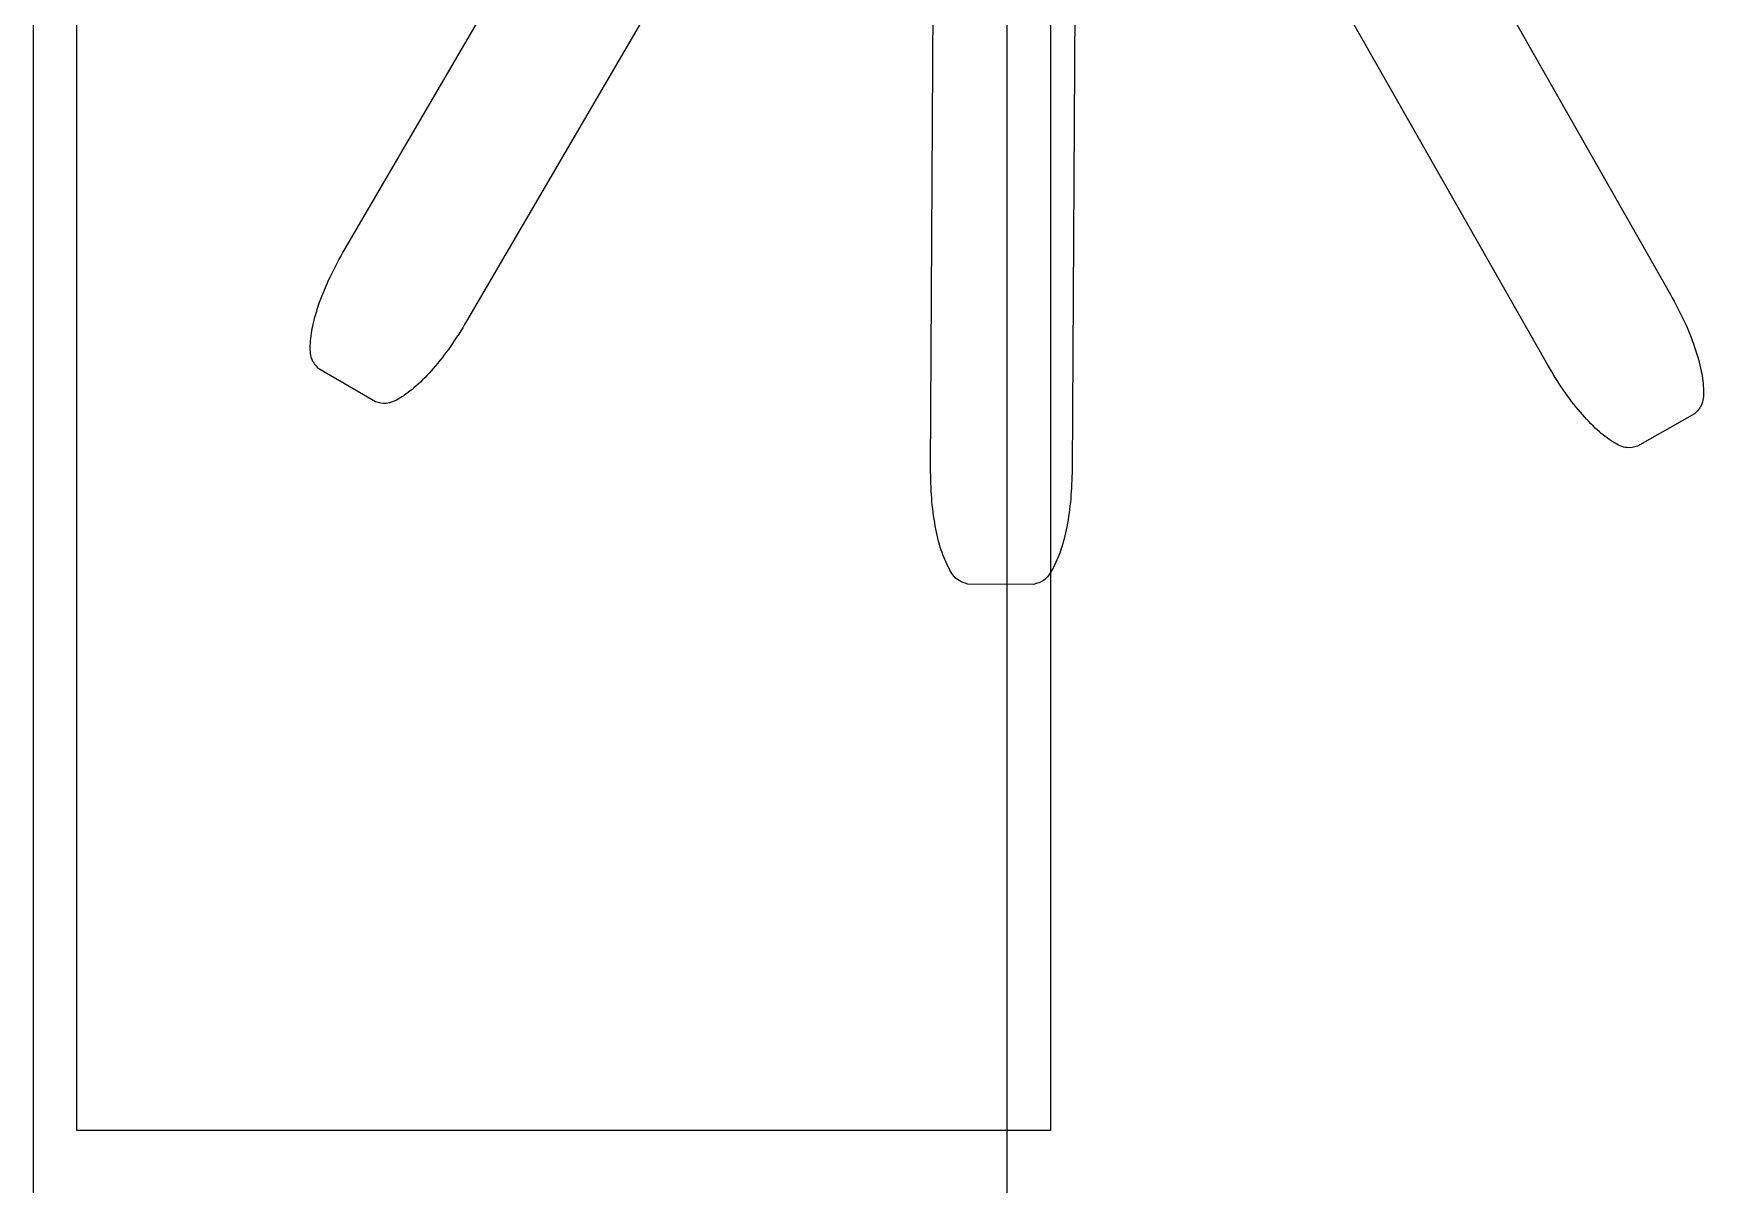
# Model space of a CAD drawing. Extents: x -2460 to 46339, y -15816 to 2995.
# Drawn here: x -1790 to 1833, y -4036 to -1539 of the extents above; entities that cross this region are included whole.
import ezdxf

# ---------------------------------------------------------------- set-up
doc = ezdxf.new("R2010")
doc.units = 0
doc.layers.add('Layer_1', color=7, linetype='CONTINUOUS')

msp = doc.modelspace()

# ---------------------------------------------------------------- linework, layer by layer
at = {"layer": 'Layer_1', "color": 7}
for points in [[(321.619868, 161.825672), (321.619868, -5118.148216), (-1790.380635, -5118.148216), (-1790.380635, 161.825672)], [(416.184065, 113.481854), (416.184065, -3918.509936), (-1695.816438, -3918.509936), (-1695.816438, 113.481854)]]:
    msp.add_lwpolyline(points, close=True, dxfattribs=at)
for points in [[(-1115.760213, -2008.881121), (84.072187, 45.237874)], [(585.054442, -38.204981), (1761.448069, -2105.842138)], [(156.040392, -2482.581005), (169.567989, -103.74905)], [(476.763137, -105.495965), (463.23554, -2484.327921)], [(349.335393, -109.705269), (-850.497007, -2163.824264)], [(1494.439631, -2257.758037), (318.046004, -190.12088)], [(-1048.034669, -2338.62038), (-1170.979852, -2266.806752)], [(1813.730723, -2364.379558), (1689.976654, -2434.790107)], [(379.403079, -2734.422268), (237.023123, -2733.612601)]]:
    msp.add_lwpolyline(points, dxfattribs=at)
for points, knots in [([(-1170.979852, -2266.806752), (-1176.415771, -2261.08274), (-1189.34927, -2247.463791), (-1190.511469, -2212.633573), (-1184.892472, -2170.614818), (-1169.420543, -2119.901166), (-1146.54416, -2064.620438), (-1126.260078, -2027.892826), (-1115.760213, -2008.881121)], [0, 0, 0, 0, 23.045602, 54.83163, 98.259676, 151.94111, 212.593872, 277.682973, 277.682973, 277.682973, 277.682973]), ([(1761.448069, -2105.842138), (1771.731038, -2124.972077), (1791.596108, -2161.928095), (1813.842306, -2217.465541), (1828.736467, -2268.351974), (1833.877212, -2310.431978), (1832.318965, -2345.246766), (1819.231395, -2358.717742), (1813.730723, -2364.379558)], [0, 0, 0, 0, 65.08923, 125.742108, 179.423638, 222.851751, 254.637811, 277.683415, 277.683415, 277.683415, 277.683415]), ([(-850.497007, -2163.824264), (-861.899165, -2182.30893), (-883.926332, -2218.018384), (-920.840549, -2265.09946), (-957.413881, -2303.487552), (-991.253582, -2329.022284), (-1022.162859, -2345.119205), (-1040.378625, -2340.543526), (-1048.034669, -2338.62038)], [0, 0, 0, 0, 65.089099, 125.741855, 179.42328, 222.851315, 254.637331, 277.682927, 277.682927, 277.682927, 277.682927]), ([(1689.976654, -2434.790107), (1682.299226, -2436.626042), (1664.03257, -2440.994223), (1633.308357, -2424.546717), (1599.761236, -2398.628674), (1563.626844, -2359.826986), (1527.250454, -2312.328989), (1505.630829, -2276.371234), (1494.439631, -2257.758037)], [0, 0, 0, 0, 23.045606, 54.831669, 98.259784, 151.941317, 212.594196, 277.683427, 277.683427, 277.683427, 277.683427]), ([(237.023123, -2733.612601), (229.454889, -2731.36864), (211.448034, -2726.029655), (193.045124, -2696.435224), (176.926694, -2657.22617), (165.001567, -2605.563261), (157.21018, -2546.245515), (156.439386, -2504.295855), (156.040392, -2482.581005)], [0, 0, 0, 0, 23.045601, 54.831659, 98.259769, 151.941295, 212.594169, 277.683394, 277.683394, 277.683394, 277.683394]), ([(463.23554, -2484.327921), (462.58961, -2506.036828), (461.341776, -2547.975008), (452.876275, -2607.200308), (440.364361, -2658.724251), (423.80105, -2697.747455), (405.062755, -2727.130676), (386.996344, -2732.264525), (379.403079, -2734.422268)], [0, 0, 0, 0, 65.089225, 125.742099, 179.423625, 222.851735, 254.637792, 277.683393, 277.683393, 277.683393, 277.683393])]:
    msp.add_open_spline(points, degree=3, knots=knots, dxfattribs=at)

doc.saveas('drawing.dxf')
